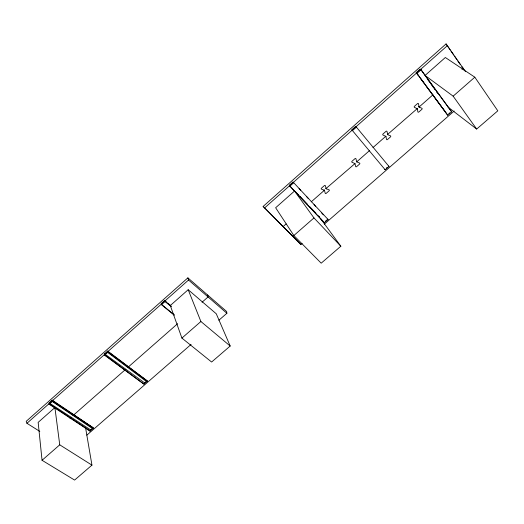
<?xml version="1.0" encoding="UTF-8"?>
<svg xmlns="http://www.w3.org/2000/svg" width="524" height="524" viewBox="0 0 524 524"><rect width="100%" height="100%" fill="white"/><g stroke="black" fill="none" stroke-linecap="round" stroke-linejoin="round"><path stroke-width="0.79" d="M419.966 69.987L420.222 69.044L416.174 72.633L418.119 75.246M355.403 127.306L355.691 126.336L351.761 129.828L352.783 129.631M292.752 182.922L293.067 181.939L289.255 185.326L290.211 185.182M164.248 301.555L164.628 300.54L166.481 302.099M107.662 351.054L107.256 352.082L146.36 381.465L146.792 380.503L107.662 351.054L104.191 354.132L104.944 354.132L144.67 382.939M92.807 427.512L52.276 400.166L51.85 401.207L92.348 428.488M73.556 414.523L73.078 415.506L125.767 369.237M302.151 243.483L300.92 244.551L263.127 206.436L446.062 43.918L465.436 71.572M263.127 206.436L264.62 207.897L447.516 45.529M289.89 186.164L293.709 182.778L293.388 182.359L328.096 219.504L324.389 222.739L289.89 186.164L289.576 185.745L324.389 222.739M417.012 73.334L421.073 69.731L451.655 111.815L447.725 115.241L416.593 72.987L447.725 115.241M218.862 320.249L226.885 313.267L226.65 311.518L187.887 277.864L26.2 421.322L26.94 423.294L39.817 431.422M52.276 400.166L48.902 403.159L49.597 403.205L90.704 429.922M164.628 300.54L161.058 303.704L161.864 303.665M26.94 423.294L188.535 280.026L187.887 277.864M49.171 404.246L52.551 401.246L52.413 400.709L93.174 427.774L93.265 428.272L89.964 431.141L49.171 404.246L49.033 403.703L89.879 430.643L89.964 431.141M104.538 355.167L108.016 352.082L107.839 351.571L147.336 381.197L143.949 384.144L104.538 355.167L104.361 354.65L143.949 384.144M174.132 315.075L161.484 304.686L165.06 301.516L164.844 301.025L171.053 306.167M188.182 289.713L170.293 305.538L181.907 338.091L211.617 362.032L230.193 346.03L216.274 313.791L188.182 289.713L200.888 321.507L230.193 346.03M286.137 223.918L283.117 226.578L281.84 225.333M311.263 201.825L324.415 190.264L324.133 189.911M369.499 150.617L356.693 161.883L356.386 161.549M372.97 147.565L385.854 136.22L386.509 139.325A0.694 0.563 -46.2 0 0 387.485 139.535L390.504 136.888A0.694 0.57 -46.5 0 0 390.472 135.847L387.832 134.779M432.968 94.811L419.095 107.014L418.643 106.641M461.939 69.332L463.157 68.264L461.893 66.915L464.192 70.255M69.928 418.276L71.146 417.209M127.758 367.488L177.662 323.655M202.041 302.25L208.067 296.957L207.635 295.012M293.859 235.518L313.968 217.925L294.547 191.018L275.644 207.746L293.859 235.518L321.192 263.179L340.842 246.228L320.485 218.521M474.823 77.192L445.341 57.496L425.056 75.456L453.149 96.161L474.823 77.192L497.8 110.833L476.67 129.061L448.059 107.099M42.051 460.288L59.743 444.83L54.902 407.574L38.16 422.377L42.051 460.288L74.598 480.082L91.949 465.135L85.582 427.807M181.907 338.091L200.888 321.507M325.502 221.154L326.432 220.349M326.766 220.06L327.821 219.137L328.096 219.504M386.273 168.184L387.223 167.353M448.819 113.662L449.802 112.804M385.166 169.763L388.985 166.442L356.065 126.723L356.431 127.103L352.501 130.594L352.128 130.207L385.166 169.763L384.839 169.429M324.31 224.174L454.184 111.023M89.879 430.643L93.174 427.774M143.818 383.673L147.205 380.725M86.827 435.156L191.096 344.406M416.174 72.633L417.268 72.384M324.245 190.147L324.487 190.376L321.526 189.177A0.675 0.563 -38.9 0 1 321.448 188.182L324.389 185.594A0.675 0.563 -39.3 0 1 325.384 185.778L326.164 188.725L329.046 189.812A0.675 0.557 -39.1 0 1 329.111 190.795L326.183 193.369A0.668 0.557 -38.7 0 1 325.194 193.192L324.513 190.448M326.052 188.516L354.997 163.586L352.056 162.302A0.681 0.57 -42.9 0 1 352.004 161.281L354.984 158.654A0.681 0.57 -43.2 0 1 355.979 158.851L356.693 161.883L359.536 163.023A0.681 0.563 -43 0 1 359.588 164.038L356.615 166.645A0.681 0.563 -42.6 0 1 355.632 166.455L355.01 163.632M326.367 188.856L325.889 188.371M385.959 136.456L383.037 135.035A0.694 0.57 -46.5 0 1 383.005 133.987L386.031 131.321A0.694 0.57 -46.8 0 1 387.013 131.531L387.78 134.747L387.334 134.334M417.097 108.488L417.346 108.802L414.477 107.361A0.707 0.576 -49.7 0 1 414.464 106.287L417.536 103.582A0.707 0.576 -50 0 1 418.512 103.811L419.095 107.014L421.866 108.272A0.707 0.57 -49.6 0 1 421.872 109.339L418.814 112.025A0.701 0.57 -49.3 0 1 417.844 111.802L417.359 108.848M419.252 107.145L418.997 106.778M59.743 444.83L91.949 465.135M52.551 401.246L93.265 428.272M108.016 352.082L147.336 381.197M451.655 111.815L420.648 69.391L421.073 69.731M174.341 314.944L161.268 304.195L161.484 304.686M416.901 108.324L417.261 108.619L387.57 134.452M165.06 301.516L171.368 306.73M167.713 303.134L170.804 305.734M188.535 280.026L226.885 313.267M264.62 207.897L300.92 244.551M388.657 166.108L388.985 166.442M295.444 191.784L298.261 194.718M299.951 196.48L307.595 204.458M309.52 206.463L311.767 208.807M312.009 209.063L315.874 213.091M318.526 215.855L319.647 217.028M313.968 217.925L340.842 246.228M299.053 188.437L300.684 190.212M306.671 196.71L308.308 198.485M314.014 204.674L315.664 206.469M321.729 213.052L323.38 214.847M420.503 78.443L423.955 83.067M426.281 86.185L429.785 90.894M430.61 91.995L440.003 104.584M440.632 105.429L441.581 106.706M442.433 107.846L445.865 112.45M453.149 96.161L476.67 129.061M427.256 78.895L429.7 82.314M431.016 84.148L433.361 87.436M433.97 88.287L434.92 89.611M436.643 92.028L437.566 93.324M446.062 43.918L450.136 49.832M451.04 51.142L453.751 55.085M454.655 56.402L456.915 59.684M457.819 61L460.085 64.282"/></g></svg>
